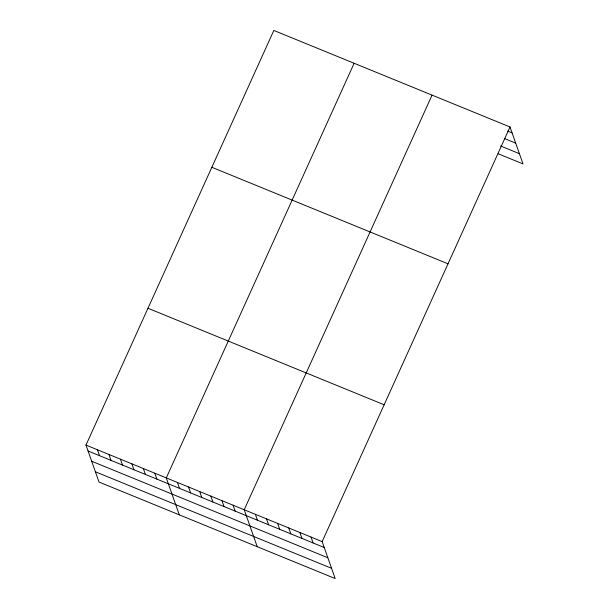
<?xml version="1.0" encoding="UTF-8"?>
<svg xmlns="http://www.w3.org/2000/svg" width="609" height="609" viewBox="0 0 609 609"><rect width="100%" height="100%" fill="white"/><g stroke="black" fill="none" stroke-linecap="round" stroke-linejoin="round"><path stroke-width="0.91" d="M510.007 126.977L322.153 541.607L335.163 578.55L98.993 482.024L85.983 445.088L273.837 30.45L510.007 126.977L523.017 163.912L498.177 153.765M354.133 63.267L166.28 477.905L179.29 514.841M432.07 95.118L244.217 509.756L257.226 546.699M507.807 131.133L512.085 132.884M504.564 138.57L515.694 143.123M500.568 145.977L519.408 153.674M211.841 167.277L448.018 263.804M147.972 308.253L384.15 404.779M85.983 445.088L322.153 541.607M88.061 450.995L324.239 547.514M91.67 461.234L327.84 557.76M95.385 471.785L331.555 568.311M311.024 537.062L313.102 542.969M299.887 532.51L301.965 538.417M288.757 527.957L290.836 533.865M277.62 523.405L279.698 529.312M266.483 518.86L268.569 524.768M255.354 514.308L257.432 520.215M233.087 505.204L235.165 511.111M221.95 500.651L224.028 506.566M210.821 496.107L212.899 502.014M199.683 491.554L201.762 497.462M188.546 487.002L190.632 492.909M177.417 482.45L179.495 488.365M154.808 473.216L156.894 479.123M143.336 468.527L145.422 474.434M131.871 463.837L133.95 469.745M120.399 459.148L122.478 465.055M108.927 454.459L111.005 460.366M97.455 449.769L99.533 455.684"/></g></svg>
